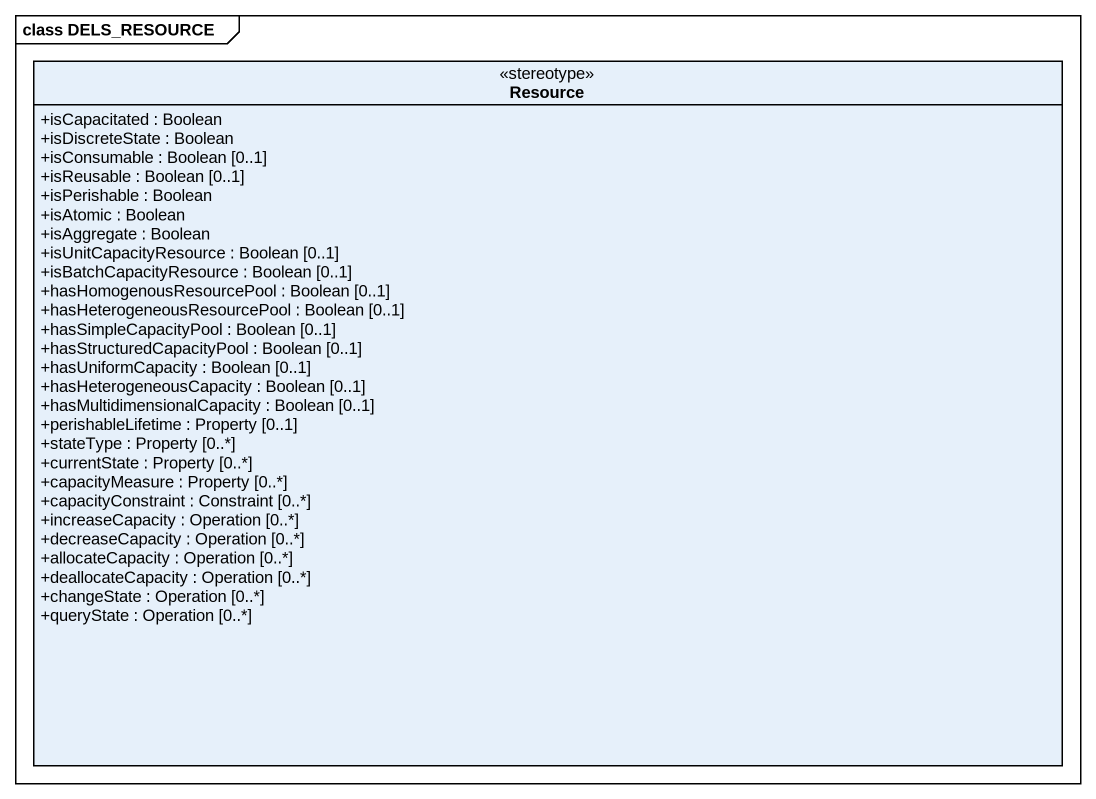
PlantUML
@startuml
mainframe class DELS_RESOURCE
hide circle
hide empty members
skinparam classAttributeIconSize 0
class Resource <<stereotype>> {
  +isCapacitated : Boolean
  +isDiscreteState : Boolean
  +isConsumable : Boolean [0..1]
  +isReusable : Boolean [0..1]
  +isPerishable : Boolean
  +isAtomic : Boolean
  +isAggregate : Boolean
  +isUnitCapacityResource : Boolean [0..1]
  +isBatchCapacityResource : Boolean [0..1]
  +hasHomogenousResourcePool : Boolean [0..1]
  +hasHeterogeneousResourcePool : Boolean [0..1]
  +hasSimpleCapacityPool : Boolean [0..1]
  +hasStructuredCapacityPool : Boolean [0..1]
  +hasUniformCapacity : Boolean [0..1]
  +hasHeterogeneousCapacity : Boolean [0..1]
  +hasMultidimensionalCapacity : Boolean [0..1]
  +perishableLifetime : Property [0..1]
  +stateType : Property [0..*]
  +currentState : Property [0..*]
  +capacityMeasure : Property [0..*]
  +capacityConstraint : Constraint [0..*]
  +increaseCapacity : Operation [0..*]
  +decreaseCapacity : Operation [0..*]
  +allocateCapacity : Operation [0..*]
  +deallocateCapacity : Operation [0..*]
  +changeState : Operation [0..*]
  +queryState : Operation [0..*]
}
@enduml
